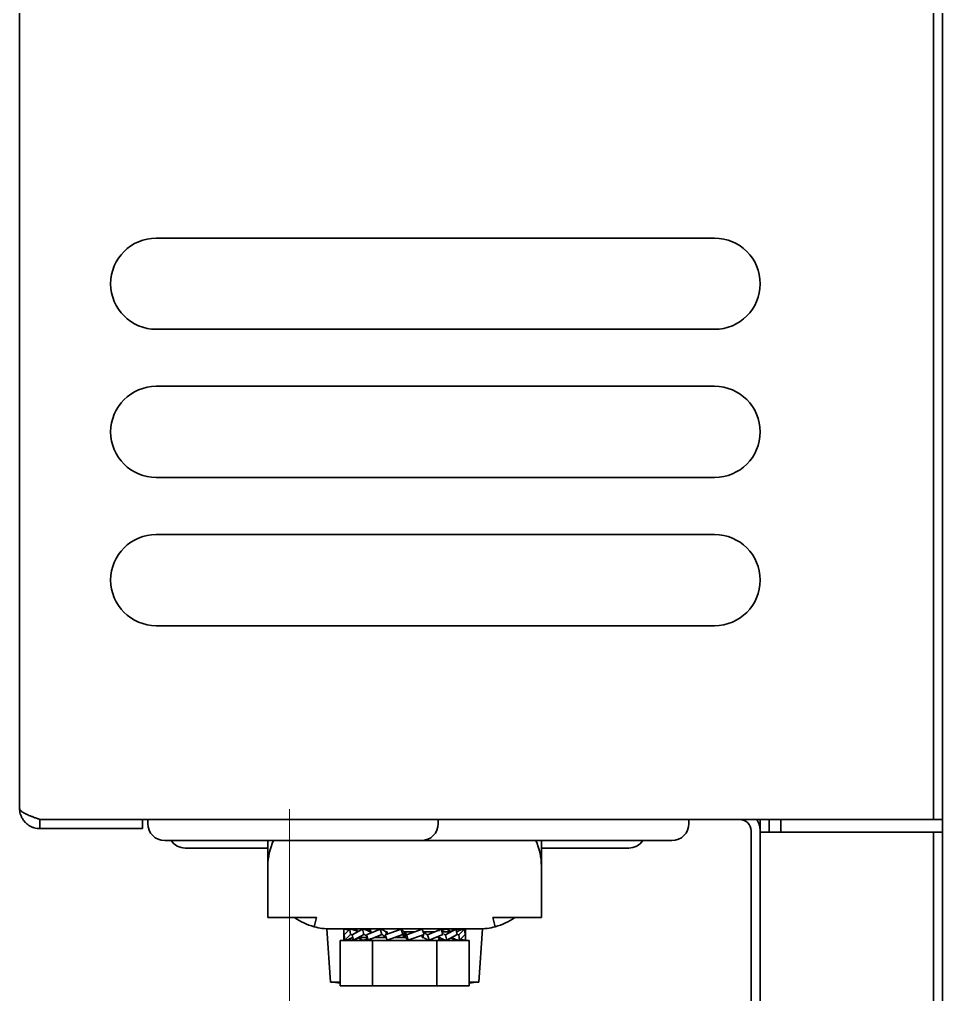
# Model space of a CAD drawing. Extents: x 6569 to 10251, y -294 to 3435.
# Drawn here: x 9320.6 to 9401.6, y 1409.5 to 1495 of the extents above; entities that cross this region are included whole.
import ezdxf

# ---------------------------------------------------------------- set-up
doc = ezdxf.new("R2010")
doc.units = 0
doc.header["$LTSCALE"] = 5
doc.layers.get('0').update_dxf_attribs({"linetype": 'CONTINUOUS', "lineweight": 0})
doc.layers.add('1', color=7, linetype='CONTINUOUS', true_color=0xffffff)

msp = doc.modelspace()

# ---------------------------------------------------------------- linework, layer by layer
at = {"color": 1}
msp.add_line((9344.264, 1425.726), (9344.264, 1325.726), dxfattribs=at)
at = {"layer": '1', "color": 7, "linetype": 'Continuous', "lineweight": 35}
for p, q in [((9320.564, 2216.315), (9320.564, 1425.826)), ((9401.564, 1277.426), (9401.564, 2216.326)), ((9400.764, 2214.226), (9400.764, 1426.826)), ((9332.564, 1475.826), (9381.564, 1475.826)), ((9381.564, 1467.826), (9332.564, 1467.826)), ((9332.564, 1462.826), (9381.564, 1462.826)), ((9381.564, 1454.826), (9332.564, 1454.826)), ((9332.564, 1449.826), (9381.564, 1449.826)), ((9381.564, 1441.826), (9332.564, 1441.826)), ((9400.764, 1424.826), (9400.764, 1426.826)), ((9322.364, 1424.826), (9322.364, 1424.026)), ((9322.364, 1424.826), (9399.764, 1424.826)), ((9322.364, 1424.026), (9329.364, 1424.026)), ((9331.364, 1424.026), (9329.364, 1424.026)), ((9331.364, 1424.026), (9331.364, 1424.826)), ((9331.814, 1424.826), (9331.814, 1424.476)), ((9357.314, 1424.476), (9357.314, 1424.826)), ((9379.314, 1424.476), (9379.314, 1424.826)), ((9385.564, 1424.826), (9385.564, 1423.726)), ((9386.364, 1424.826), (9386.364, 1423.726)), ((9387.364, 1424.829), (9387.364, 1423.734)), ((9400.764, 1424.826), (9399.764, 1424.826)), ((9400.764, 1424.826), (9401.564, 1424.826)), ((9384.764, 1423.826), (9384.764, 1366.026)), ((9385.564, 1423.726), (9387.364, 1423.726)), ((9385.564, 1423.726), (9385.564, 1287.026)), ((9387.364, 1423.726), (9399.764, 1423.726)), ((9399.764, 1423.726), (9400.764, 1423.726)), ((9400.764, 1421.726), (9400.764, 1423.726)), ((9401.564, 1423.726), (9400.764, 1423.726)), ((9355.814, 1422.976), (9333.314, 1422.976)), ((9338.564, 1422.326), (9335.1, 1422.326)), ((9342.365, 1422.326), (9338.564, 1422.326)), ((9342.364, 1420.726), (9342.364, 1422.976)), ((9377.814, 1422.976), (9355.815, 1422.976)), ((9366.364, 1422.976), (9366.364, 1420.726)), ((9370.564, 1422.326), (9366.364, 1422.326)), ((9374.029, 1422.326), (9370.564, 1422.326)), ((9400.764, 1421.726), (9400.764, 1288.026)), ((9342.364, 1420.726), (9342.364, 1416.226)), ((9366.364, 1416.226), (9366.364, 1420.726)), ((9342.364, 1416.226), (9346.637, 1416.226)), ((9346.637, 1416.226), (9346.417, 1415.42)), ((9362.092, 1416.226), (9366.364, 1416.226)), ((9362.311, 1415.42), (9362.092, 1416.226)), ((9347.538, 1415.236), (9347.864, 1410.57)), ((9347.864, 1415.226), (9360.864, 1415.226)), ((9349.014, 1415.218), (9349.014, 1414.748)), ((9349.014, 1414.235), (9349.014, 1414.748)), ((9349.014, 1414.748), (9349.089, 1414.733)), ((9349.067, 1414.705), (9349.549, 1415.218)), ((9349.125, 1414.235), (9349.067, 1414.705)), ((9349.125, 1414.235), (9349.607, 1414.748)), ((9349.549, 1415.218), (9349.607, 1414.748)), ((9349.758, 1414.705), (9350.664, 1415.218)), ((9349.868, 1414.235), (9349.758, 1414.705)), ((9349.868, 1415.218), (9349.854, 1415.156)), ((9349.868, 1414.235), (9350.774, 1414.748)), ((9350.664, 1415.218), (9350.774, 1414.748)), ((9351.005, 1414.705), (9352.226, 1415.218)), ((9351.153, 1414.235), (9351.005, 1414.705)), ((9351.153, 1415.218), (9351.109, 1415.076)), ((9351.153, 1414.235), (9352.374, 1414.748)), ((9351.353, 1414.976), (9351.395, 1414.976)), ((9351.353, 1414.851), (9351.353, 1414.976)), ((9351.364, 1415.226), (9351.364, 1414.976)), ((9351.395, 1414.976), (9351.425, 1414.976)), ((9351.395, 1414.976), (9351.395, 1414.868)), ((9351.425, 1414.976), (9351.441, 1414.976)), ((9351.425, 1414.976), (9351.425, 1414.881)), ((9352.226, 1415.218), (9352.374, 1414.748)), ((9352.657, 1414.705), (9354.045, 1415.218)), ((9352.825, 1414.235), (9352.657, 1414.705)), ((9352.736, 1414.976), (9352.784, 1414.976)), ((9352.737, 1414.734), (9352.737, 1414.976)), ((9352.784, 1414.976), (9352.825, 1414.976)), ((9352.784, 1414.976), (9352.784, 1414.751)), ((9352.825, 1414.976), (9352.825, 1414.767)), ((9352.825, 1414.976), (9352.836, 1414.976)), ((9352.825, 1414.235), (9354.214, 1414.748)), ((9354.045, 1415.218), (9354.214, 1414.748)), ((9354.317, 1414.976), (9354.364, 1414.976)), ((9354.317, 1414.476), (9354.317, 1414.976)), ((9354.364, 1414.976), (9354.411, 1414.976)), ((9354.364, 1414.976), (9354.364, 1414.476)), ((9354.411, 1414.976), (9354.415, 1414.976)), ((9354.411, 1414.976), (9354.411, 1414.476)), ((9354.515, 1414.705), (9355.903, 1415.218)), ((9354.684, 1414.235), (9354.515, 1414.705)), ((9354.684, 1414.235), (9356.072, 1414.748)), ((9355.903, 1415.218), (9356.072, 1414.748)), ((9355.903, 1414.476), (9355.903, 1414.685)), ((9355.945, 1414.701), (9355.945, 1414.476)), ((9355.99, 1414.976), (9355.992, 1414.976)), ((9355.992, 1414.718), (9355.992, 1414.476)), ((9356.355, 1414.705), (9357.576, 1415.218)), ((9356.503, 1414.235), (9356.355, 1414.705)), ((9356.503, 1414.235), (9357.724, 1414.748)), ((9357.334, 1414.584), (9357.334, 1414.476)), ((9357.364, 1415.041), (9357.364, 1415.226)), ((9357.375, 1414.601), (9357.375, 1414.476)), ((9357.576, 1415.218), (9357.724, 1414.748)), ((9357.955, 1414.705), (9358.861, 1415.218)), ((9358.065, 1414.235), (9357.955, 1414.705)), ((9358.424, 1415.014), (9358.065, 1415.218)), ((9358.065, 1414.235), (9358.971, 1414.748)), ((9358.861, 1415.218), (9358.971, 1414.748)), ((9359.121, 1414.705), (9359.603, 1415.218)), ((9359.18, 1414.235), (9359.121, 1414.705)), ((9359.263, 1415.129), (9359.18, 1415.218)), ((9359.18, 1414.235), (9359.662, 1414.748)), ((9359.603, 1415.218), (9359.662, 1414.748)), ((9359.646, 1414.717), (9359.714, 1414.705)), ((9359.714, 1414.705), (9359.714, 1415.218)), ((9359.714, 1414.235), (9359.714, 1414.705)), ((9360.864, 1410.57), (9361.191, 1415.236)), ((9348.714, 1414.226), (9348.714, 1410.226)), ((9348.714, 1414.226), (9351.539, 1414.226)), ((9349.549, 1414.235), (9349.468, 1414.32)), ((9350.664, 1414.235), (9350.304, 1414.438)), ((9351.364, 1414.406), (9351.364, 1414.226)), ((9351.539, 1414.226), (9357.189, 1414.226)), ((9351.539, 1410.226), (9351.539, 1414.226)), ((9352.739, 1414.476), (9352.737, 1414.476)), ((9354.317, 1414.476), (9354.314, 1414.476)), ((9354.364, 1414.476), (9354.317, 1414.476)), ((9354.412, 1414.476), (9354.364, 1414.476)), ((9355.903, 1414.476), (9355.893, 1414.476)), ((9355.945, 1414.476), (9355.903, 1414.476)), ((9355.992, 1414.476), (9355.945, 1414.476)), ((9357.189, 1414.226), (9360.014, 1414.226)), ((9357.189, 1414.226), (9357.189, 1410.226)), ((9357.303, 1414.476), (9357.288, 1414.476)), ((9357.303, 1414.476), (9357.303, 1414.571)), ((9357.334, 1414.476), (9357.303, 1414.476)), ((9357.376, 1414.476), (9357.334, 1414.476)), ((9357.364, 1414.226), (9357.364, 1414.476)), ((9357.576, 1414.235), (9357.62, 1414.376)), ((9358.861, 1414.235), (9358.876, 1414.298)), ((9360.014, 1414.226), (9360.014, 1410.226)), ((9347.864, 1410.57), (9348.714, 1410.57)), ((9360.864, 1410.57), (9360.014, 1410.57)), ((9351.539, 1410.226), (9348.714, 1410.226)), ((9357.189, 1410.226), (9351.539, 1410.226)), ((9360.014, 1410.226), (9357.189, 1410.226))]:
    msp.add_line(p, q, dxfattribs=at)
for centre, radius, start, end in [((9332.564, 1471.826), 4, 90, 270), ((9381.564, 1471.826), 4, 270, 90), ((9332.564, 1458.826), 4, 90, 270), ((9381.564, 1458.826), 4, 270, 90), ((9332.564, 1445.826), 4, 90, 270), ((9381.564, 1445.826), 4, 270, 90), ((9333.314, 1424.476), 1.5, 180, 270), ((9355.814, 1424.476), 1.5, 270, 0), ((9377.814, 1424.476), 1.5, 270, 0), ((9383.764, 1423.826), 1, 0, 90), ((9383.764, 1423.826), 1.8, 0, 33.74849), ((9335.1, 1423.826), 1.5, 214.51859, 270), ((9347.864, 1420.726), 5.5, 155.85191, 180), ((9360.864, 1420.726), 5.5, 0, 24.14809), ((9374.029, 1423.826), 1.5, 270, 325.48141), ((9347.864, 1420.726), 5.5, 234.9032, 254.74488), ((9360.864, 1420.726), 5.5, 285.25512, 305.0968), ((9347.864, 1420.726), 5.5, 254.74488, 270), ((9360.864, 1420.726), 5.5, 270, 285.25512), ((9354.279, 1470.226), 60, 263.86251, 264.67835), ((9354.449, 1470.226), 60, 275.32169, 276.13749)]:
    msp.add_arc(centre, radius, start, end, dxfattribs=at)
for points in [[(9322.364, 1424.026), (9322.279, 1424.026), (9322.107, 1424.038), (9321.855, 1424.093), (9321.614, 1424.183), (9321.388, 1424.307), (9321.182, 1424.461), (9320.999, 1424.643), (9320.845, 1424.85), (9320.721, 1425.076), (9320.631, 1425.317), (9320.577, 1425.569), (9320.564, 1425.74), (9320.564, 1425.826)], [(9322.364, 1424.826), (9322.279, 1424.856), (9322.107, 1424.917), (9321.855, 1425.008), (9321.614, 1425.099), (9321.388, 1425.19), (9321.182, 1425.281), (9320.999, 1425.372), (9320.845, 1425.462), (9320.721, 1425.553), (9320.631, 1425.644), (9320.577, 1425.735), (9320.564, 1425.796), (9320.564, 1425.826)], [(9354.427, 1414.976), (9354.702, 1414.976), (9354.976, 1414.976), (9355.25, 1414.976)], [(9356.004, 1414.976), (9356.337, 1414.976), (9356.669, 1414.976), (9357.001, 1414.976)], [(9359.714, 1415.218), (9359.676, 1415.218), (9359.639, 1415.215), (9359.604, 1415.21)], [(9349.125, 1414.242), (9349.09, 1414.238), (9349.053, 1414.235), (9349.014, 1414.235)], [(9352.725, 1414.476), (9352.392, 1414.476), (9352.06, 1414.476), (9351.728, 1414.476)], [(9354.314, 1414.476), (9354.035, 1414.476), (9353.757, 1414.476), (9353.479, 1414.476)]]:
    msp.add_open_spline(points, degree=3, dxfattribs=at)
for points, knots in [([(9349.014, 1415.218), (9349.068, 1415.218), (9349.171, 1415.206), (9349.315, 1415.166), (9349.402, 1415.131), (9349.448, 1415.112)], [0, 0, 0, 0, 0.306016, 0.612031, 1, 1, 1, 1]), ([(9349.549, 1415.218), (9349.6, 1415.218), (9349.698, 1415.206), (9349.875, 1415.157), (9350.062, 1415.075), (9350.2, 1415.012), (9350.259, 1414.993), (9350.271, 1414.989)], [0, 0, 0, 0, 0.153171, 0.306343, 0.612685, 0.919028, 1, 1, 1, 1]), ([(9349.607, 1414.748), (9349.619, 1414.748), (9349.641, 1414.745), (9349.679, 1414.733), (9349.712, 1414.72), (9349.74, 1414.707), (9349.755, 1414.699), (9349.758, 1414.698)], [0, 0, 0, 0, 0.382518, 0.573777, 0.765036, 0.956295, 1, 1, 1, 1]), ([(9349.868, 1415.218), (9349.909, 1415.218), (9349.983, 1415.206), (9350.1, 1415.157), (9350.202, 1415.08), (9350.274, 1415.028), (9350.303, 1415.011)], [0, 0, 0, 0, 0.176187, 0.352375, 0.70475, 1, 1, 1, 1]), ([(9350.664, 1415.218), (9350.705, 1415.218), (9350.788, 1415.206), (9350.943, 1415.157), (9351.113, 1415.075), (9351.248, 1415.005), (9351.323, 1414.98), (9351.347, 1414.977), (9351.356, 1414.976)], [0, 0, 0, 0, 0.127488, 0.254976, 0.509951, 0.764927, 0.892415, 1, 1, 1, 1]), ([(9350.774, 1414.748), (9350.784, 1414.748), (9350.801, 1414.745), (9350.831, 1414.733), (9350.857, 1414.72), (9350.887, 1414.703), (9350.929, 1414.677), (9350.979, 1414.642), (9351.02, 1414.613), (9351.037, 1414.602)], [0, 0, 0, 0, 0.215299, 0.322949, 0.430598, 0.538248, 0.645897, 0.861196, 1, 1, 1, 1]), ([(9351.153, 1415.218), (9351.18, 1415.218), (9351.225, 1415.206), (9351.288, 1415.157), (9351.327, 1415.094), (9351.355, 1415.052), (9351.364, 1415.041)], [0, 0, 0, 0, 0.206019, 0.412038, 0.824076, 1, 1, 1, 1]), ([(9352.226, 1415.218), (9352.253, 1415.218), (9352.31, 1415.206), (9352.424, 1415.157), (9352.556, 1415.075), (9352.657, 1415.005), (9352.712, 1414.98), (9352.73, 1414.977), (9352.736, 1414.976)], [0, 0, 0, 0, 0.127488, 0.254976, 0.509951, 0.764927, 0.892415, 1, 1, 1, 1]), ([(9352.374, 1414.748), (9352.38, 1414.748), (9352.391, 1414.745), (9352.41, 1414.733), (9352.426, 1414.72), (9352.445, 1414.703), (9352.471, 1414.677), (9352.507, 1414.636), (9352.546, 1414.591), (9352.578, 1414.558), (9352.605, 1414.533), (9352.634, 1414.51), (9352.675, 1414.486), (9352.712, 1414.476), (9352.739, 1414.476), (9352.74, 1414.476), (9352.74, 1414.476)], [0, 0, 0, 0, 0.124803, 0.187204, 0.249605, 0.312006, 0.374408, 0.49921, 0.624013, 0.686414, 0.748816, 0.811217, 0.873618, 0.998421, 0.998421, 1, 1, 1, 1]), ([(9354.045, 1415.218), (9354.055, 1415.218), (9354.079, 1415.206), (9354.139, 1415.157), (9354.217, 1415.075), (9354.273, 1415.005), (9354.301, 1414.98), (9354.309, 1414.977), (9354.312, 1414.976)], [0, 0, 0, 0, 0.127488, 0.254976, 0.509951, 0.764927, 0.892415, 1, 1, 1, 1]), ([(9354.214, 1414.748), (9354.216, 1414.748), (9354.219, 1414.745), (9354.224, 1414.733), (9354.228, 1414.72), (9354.234, 1414.703), (9354.241, 1414.677), (9354.252, 1414.636), (9354.261, 1414.591), (9354.268, 1414.558), (9354.274, 1414.533), (9354.281, 1414.51), (9354.292, 1414.486), (9354.303, 1414.476), (9354.313, 1414.476), (9354.313, 1414.476), (9354.313, 1414.476)], [0, 0, 0, 0, 0.124803, 0.187204, 0.249605, 0.312006, 0.374408, 0.49921, 0.624013, 0.686414, 0.748816, 0.811217, 0.873618, 0.998421, 0.998421, 1, 1, 1, 1]), ([(9354.314, 1414.976), (9354.314, 1414.934), (9354.314, 1414.893), (9354.314, 1414.809), (9354.314, 1414.684), (9354.314, 1414.559), (9354.314, 1414.476)], [0, 0, 0, 0, 0.25, 0.25, 0.5, 1, 1, 1, 1]), ([(9354.415, 1414.476), (9354.415, 1414.518), (9354.415, 1414.559), (9354.415, 1414.643), (9354.415, 1414.768), (9354.415, 1414.893), (9354.415, 1414.976)], [0, 0, 0, 0, 0.25, 0.25, 0.5, 1, 1, 1, 1]), ([(9354.415, 1414.976), (9354.415, 1414.976), (9354.416, 1414.976), (9354.425, 1414.976), (9354.44, 1414.963), (9354.46, 1414.907), (9354.476, 1414.814), (9354.498, 1414.738), (9354.509, 1414.708), (9354.513, 1414.705), (9354.515, 1414.705)], [0, 0, 0, 0, 0.002395, 0.002395, 0.127096, 0.251797, 0.501198, 0.750599, 0.875299, 1, 1, 1, 1]), ([(9355.988, 1414.976), (9355.989, 1414.976), (9355.989, 1414.976), (9356.017, 1414.976), (9356.066, 1414.963), (9356.144, 1414.907), (9356.222, 1414.814), (9356.293, 1414.738), (9356.334, 1414.708), (9356.349, 1414.705), (9356.355, 1414.705)], [0, 0, 0, 0, 0.002395, 0.002395, 0.127096, 0.251797, 0.501198, 0.750599, 0.875299, 1, 1, 1, 1]), ([(9358.065, 1415.218), (9358.023, 1415.218), (9357.94, 1415.206), (9357.785, 1415.157), (9357.683, 1415.107), (9357.621, 1415.077), (9357.62, 1415.076)], [0, 0, 0, 0, 0.248267, 0.496534, 0.993067, 1, 1, 1, 1]), ([(9357.652, 1414.976), (9357.879, 1414.976), (9358.106, 1414.976), (9358.333, 1414.976), (9358.334, 1414.976), (9358.334, 1414.976)], [0, 0, 0, 0, 0.996486, 0.996486, 1, 1, 1, 1]), ([(9357.792, 1414.782), (9357.821, 1414.762), (9357.869, 1414.733), (9357.922, 1414.708), (9357.945, 1414.705), (9357.955, 1414.705)], [0, 0, 0, 0, 0.386966, 0.693483, 1, 1, 1, 1]), ([(9358.861, 1415.218), (9358.819, 1415.218), (9358.746, 1415.206), (9358.629, 1415.157), (9358.519, 1415.075), (9358.423, 1415.005), (9358.366, 1414.98), (9358.345, 1414.977), (9358.337, 1414.976)], [0, 0, 0, 0, 0.127488, 0.254976, 0.509951, 0.764927, 0.892415, 1, 1, 1, 1]), ([(9359.18, 1415.218), (9359.129, 1415.218), (9359.031, 1415.206), (9358.933, 1415.179), (9358.883, 1415.162), (9358.874, 1415.159)], [0, 0, 0, 0, 0.452537, 0.905074, 1, 1, 1, 1]), ([(9359.603, 1415.218), (9359.553, 1415.218), (9359.459, 1415.206), (9359.303, 1415.157), (9359.147, 1415.075), (9359.016, 1415.005), (9358.94, 1414.98), (9358.913, 1414.977), (9358.902, 1414.976)], [0, 0, 0, 0, 0.127488, 0.254976, 0.509951, 0.764927, 0.892415, 1, 1, 1, 1]), ([(9358.969, 1414.755), (9358.972, 1414.754), (9358.976, 1414.752), (9358.995, 1414.743), (9359.01, 1414.736), (9359.041, 1414.723), (9359.056, 1414.717), (9359.08, 1414.71), (9359.088, 1414.708), (9359.105, 1414.705), (9359.113, 1414.705), (9359.121, 1414.705)], [0, 0, 0, 0, 0.074377, 0.074377, 0.382918, 0.382918, 0.691459, 0.691459, 0.845729, 0.845729, 1, 1, 1, 1]), ([(9349.827, 1414.476), (9349.816, 1414.476), (9349.796, 1414.473), (9349.763, 1414.463), (9349.731, 1414.451), (9349.696, 1414.436), (9349.647, 1414.412), (9349.578, 1414.375), (9349.502, 1414.336), (9349.438, 1414.306), (9349.385, 1414.284), (9349.328, 1414.264), (9349.247, 1414.243), (9349.177, 1414.235), (9349.125, 1414.235)], [0, 0, 0, 0, 0.107987, 0.171702, 0.235417, 0.299133, 0.362848, 0.490278, 0.617709, 0.681424, 0.745139, 0.808854, 0.87257, 1, 1, 1, 1]), ([(9349.854, 1414.293), (9349.846, 1414.29), (9349.816, 1414.28), (9349.764, 1414.264), (9349.674, 1414.243), (9349.6, 1414.235), (9349.549, 1414.235)], [0, 0, 0, 0, 0.092404, 0.319303, 0.546202, 1, 1, 1, 1]), ([(9350.392, 1414.476), (9350.384, 1414.476), (9350.368, 1414.473), (9350.343, 1414.463), (9350.319, 1414.451), (9350.293, 1414.436), (9350.257, 1414.412), (9350.208, 1414.375), (9350.153, 1414.336), (9350.108, 1414.306), (9350.069, 1414.284), (9350.026, 1414.264), (9349.965, 1414.243), (9349.91, 1414.235), (9349.868, 1414.235)], [0, 0, 0, 0, 0.108017, 0.17173, 0.235443, 0.299156, 0.362869, 0.490295, 0.617722, 0.681435, 0.745148, 0.808861, 0.872574, 1, 1, 1, 1]), ([(9351.077, 1414.476), (9350.85, 1414.476), (9350.623, 1414.476), (9350.396, 1414.476), (9350.395, 1414.476), (9350.394, 1414.476)], [0, 0, 0, 0, 0.996495, 0.996495, 1, 1, 1, 1]), ([(9351.11, 1414.376), (9351.108, 1414.376), (9351.077, 1414.36), (9351.027, 1414.336), (9350.959, 1414.306), (9350.904, 1414.284), (9350.846, 1414.264), (9350.768, 1414.243), (9350.706, 1414.235), (9350.664, 1414.235)], [0, 0, 0, 0, 0.009113, 0.256835, 0.380696, 0.504557, 0.628418, 0.752278, 1, 1, 1, 1]), ([(9354.417, 1414.476), (9354.419, 1414.476), (9354.425, 1414.473), (9354.437, 1414.463), (9354.449, 1414.451), (9354.464, 1414.436), (9354.484, 1414.412), (9354.515, 1414.375), (9354.551, 1414.336), (9354.58, 1414.306), (9354.604, 1414.284), (9354.627, 1414.264), (9354.655, 1414.243), (9354.674, 1414.235), (9354.684, 1414.235)], [0, 0, 0, 0, 0.108017, 0.17173, 0.235443, 0.299156, 0.362869, 0.490295, 0.617722, 0.681435, 0.745148, 0.808861, 0.872574, 1, 1, 1, 1]), ([(9355.993, 1414.476), (9355.999, 1414.476), (9356.012, 1414.473), (9356.035, 1414.463), (9356.059, 1414.451), (9356.085, 1414.436), (9356.122, 1414.412), (9356.177, 1414.375), (9356.24, 1414.336), (9356.291, 1414.306), (9356.333, 1414.284), (9356.376, 1414.264), (9356.433, 1414.243), (9356.476, 1414.235), (9356.503, 1414.235)], [0, 0, 0, 0, 0.107987, 0.171702, 0.235417, 0.299132, 0.362848, 0.490278, 0.617709, 0.681424, 0.745139, 0.808854, 0.87257, 1, 1, 1, 1]), ([(9357.368, 1414.408), (9357.375, 1414.398), (9357.393, 1414.371), (9357.416, 1414.336), (9357.439, 1414.306), (9357.458, 1414.284), (9357.48, 1414.264), (9357.515, 1414.243), (9357.548, 1414.235), (9357.576, 1414.235)], [0, 0, 0, 0, 0.160686, 0.370514, 0.475429, 0.580343, 0.685257, 0.790171, 1, 1, 1, 1]), ([(9357.372, 1414.476), (9357.382, 1414.476), (9357.4, 1414.473), (9357.432, 1414.463), (9357.463, 1414.451), (9357.499, 1414.436), (9357.549, 1414.412), (9357.621, 1414.375), (9357.702, 1414.336), (9357.77, 1414.306), (9357.825, 1414.284), (9357.883, 1414.264), (9357.961, 1414.243), (9358.023, 1414.235), (9358.065, 1414.235)], [0, 0, 0, 0, 0.107987, 0.171702, 0.235417, 0.299132, 0.362848, 0.490278, 0.617709, 0.681424, 0.745139, 0.808854, 0.87257, 1, 1, 1, 1]), ([(9358.427, 1414.441), (9358.43, 1414.439), (9358.441, 1414.432), (9358.471, 1414.412), (9358.521, 1414.375), (9358.575, 1414.336), (9358.621, 1414.306), (9358.66, 1414.284), (9358.702, 1414.264), (9358.764, 1414.243), (9358.819, 1414.235), (9358.861, 1414.235)], [0, 0, 0, 0, 0.030581, 0.11871, 0.294968, 0.471226, 0.559355, 0.647484, 0.735613, 0.823742, 1, 1, 1, 1]), ([(9358.464, 1414.461), (9358.474, 1414.458), (9358.496, 1414.451), (9358.535, 1414.436), (9358.591, 1414.412), (9358.671, 1414.375), (9358.762, 1414.336), (9358.837, 1414.306), (9358.899, 1414.284), (9358.965, 1414.264), (9359.055, 1414.243), (9359.129, 1414.235), (9359.18, 1414.235)], [0, 0, 0, 0, 0.068208, 0.145857, 0.223507, 0.378805, 0.534104, 0.611753, 0.689403, 0.767052, 0.844701, 1, 1, 1, 1]), ([(9359.26, 1414.32), (9359.27, 1414.315), (9359.297, 1414.303), (9359.344, 1414.284), (9359.401, 1414.264), (9359.482, 1414.243), (9359.552, 1414.235), (9359.603, 1414.235)], [0, 0, 0, 0, 0.111854, 0.289483, 0.467113, 0.644742, 1, 1, 1, 1]), ([(9359.28, 1414.341), (9359.29, 1414.337), (9359.318, 1414.325), (9359.365, 1414.306), (9359.427, 1414.284), (9359.492, 1414.264), (9359.583, 1414.243), (9359.66, 1414.235), (9359.714, 1414.235)], [0, 0, 0, 0, 0.083951, 0.236626, 0.389301, 0.541976, 0.69465, 1, 1, 1, 1])]:
    msp.add_open_spline(points, degree=3, knots=knots, dxfattribs=at)

doc.saveas('drawing.dxf')
